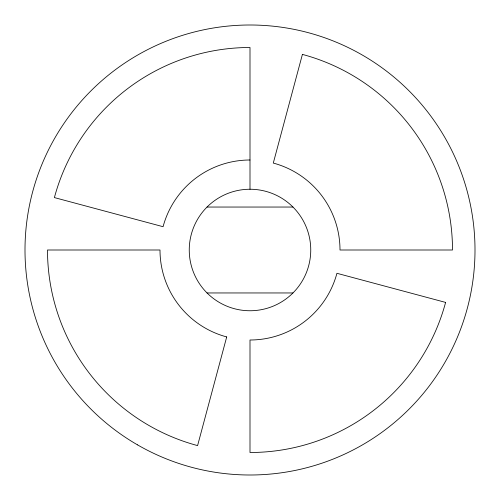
<?xml version="1.0" encoding="UTF-8"?>
<svg xmlns="http://www.w3.org/2000/svg" width="500" height="500" viewBox="0 0 500 500"><rect width="100%" height="100%" fill="white"/><g stroke="black" fill="none" stroke-linecap="round" stroke-linejoin="round"><path stroke-width="0.75" d="M292.956 207.044L207.044 207.044M207.044 292.956A60.75 60.75 0 0 0 308.681 265.725A60.75 60.75 0 0 0 234.275 191.319A60.75 60.75 0 0 0 207.044 292.956L292.956 292.956M250 189.25L250 47.5A202.5 202.5 0 0 0 54.4 197.587L163.069 226.706A90 90 0 0 1 250 160M226.706 336.931L197.587 445.6A202.5 202.5 0 0 1 47.5 250L160 250A90 90 0 0 0 226.706 336.931M302.413 54.4L273.294 163.069A90 90 0 0 1 340 250L452.5 250A202.5 202.5 0 0 0 302.413 54.4M445.6 302.413L336.931 273.294A90 90 0 0 1 250 340L250 452.5A202.5 202.5 0 0 0 445.6 302.413M137.5 444.856A225 225 0 0 0 475 250A225 225 0 0 0 137.5 55.144A225 225 0 0 0 137.5 444.856"/></g></svg>
